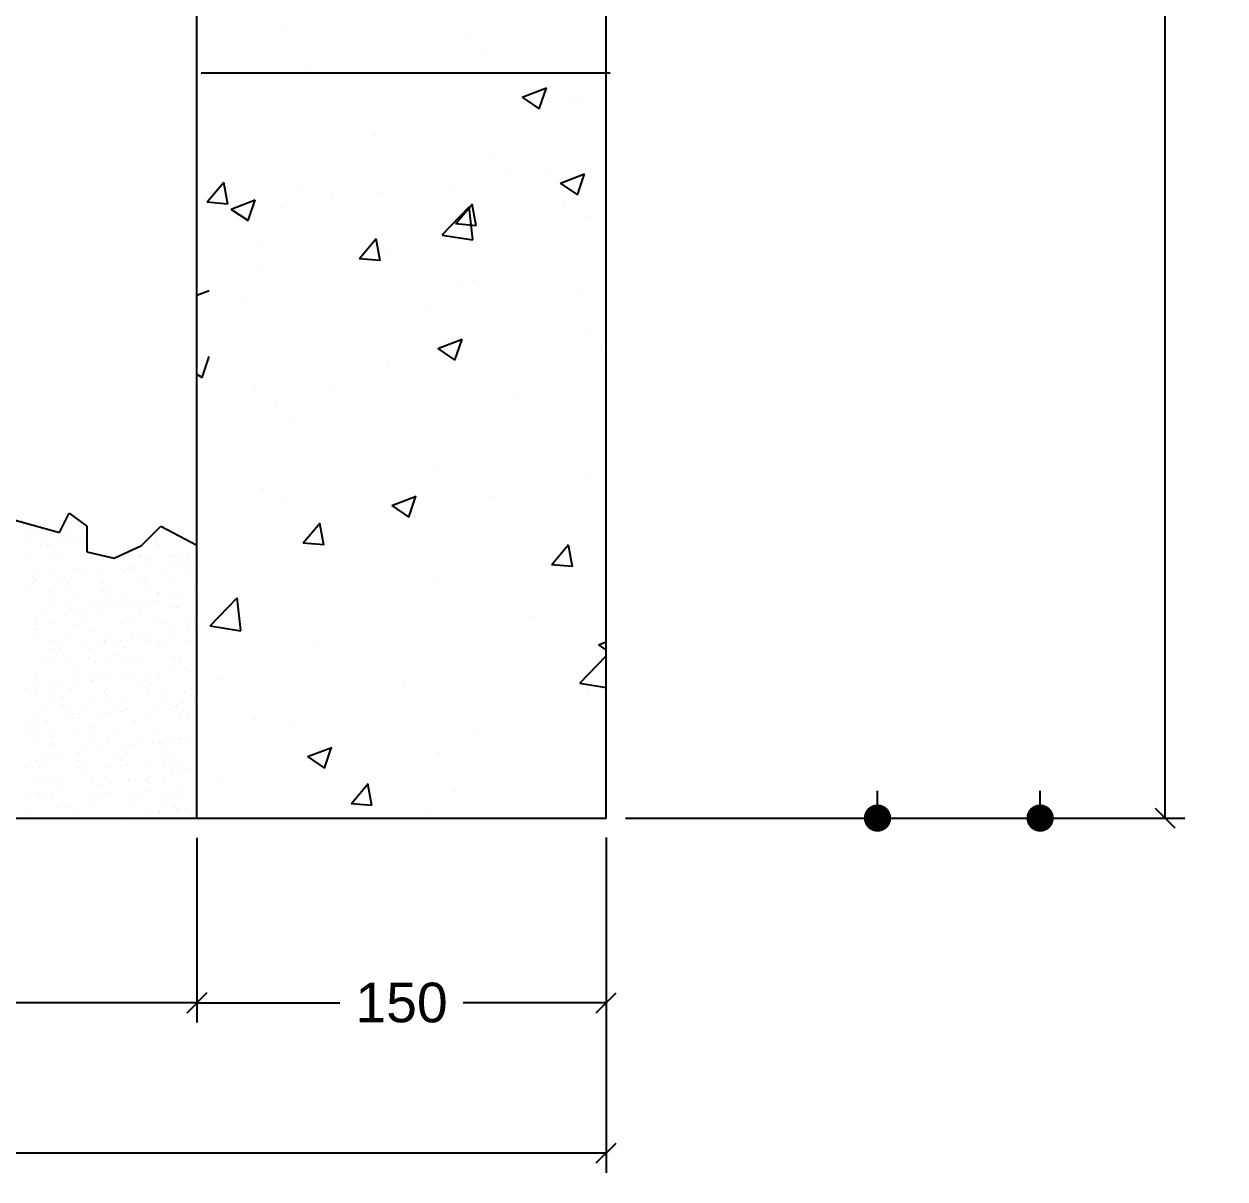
# Model space of a CAD drawing. Header units: millimetres. Extents: x 425 to 646, y 332 to 411.
# Drawn here: x 558.571 to 559.178, y 385.089 to 385.673 of the extents above; entities that cross this region are included whole.
import ezdxf

# ---------------------------------------------------------------- set-up
doc = ezdxf.new("R2010")
doc.units = ezdxf.units.MM
for name, color, linetype in [('Alvenaria', 7, 'Continuous'), ('Cotas', 1, 'Continuous'), ('DETALHES', 6, 'Continuous'), ('PAR', 4, 'Continuous')]:
    doc.layers.add(name, color=color, linetype=linetype)
doc.styles.add('ARIAL', font='arial.ttf')
doc.dimstyles.new('RICARDO-1-10', dxfattribs={"dimtxt": 0.02, "dimasz": 0.01, "dimexe": 0.01, "dimexo": 0.01, "dimgap": 0.01, "dimtad": 0, "dimtih": 1, "dimtoh": 1, "dimdec": 0, "dimlfac": 1000, "dimzin": 0, "dimdsep": 46, "dimtxsty": 'ARIAL', "dimblk": 'OBLIQUE', "dimcen": 0, "dimclrt": 4, "dimadec": 0, "dimazin": 0, "dimtfac": 1, "dimtdec": 0, "dimtofl": 0, "dimtmove": 0, "dimatfit": 3, "dimldrblk": 'CLOSEDBLANK', "dimfxl": 0, "dimtolj": 1, "dimtzin": 0, "dimarcsym": 0})

# ---------------------------------------------------------------- blocks, each defined once
blk = doc.blocks.new('DOT')
at = {"layer": 'PAR', "color": 0, "linetype": 'ByBlock'}
blk.add_line((-0.5, 0), (-1, 0), dxfattribs=at)
at = {"layer": 'PAR', "color": 0, "linetype": 'ByBlock', "const_width": 0.5}
blk.add_lwpolyline([(-0.25, 0, 1), (0.25, 0, 1)], format="xyb", close=True, dxfattribs=at)
blk = doc.blocks.new('_Oblique')
at = {"color": 0, "linetype": 'ByBlock', "lineweight": -2}
blk.add_line((-0.5, -0.5), (0.5, 0.5), dxfattribs=at)
blk = doc.blocks.new('*D205')
at = {"layer": 'Cotas', "color": 0, "lineweight": -2, "transparency": 16777216}
for p, q in [((557.76229, 385.26142), (557.76229, 385.09218)), ((558.865, 385.26166), (558.865, 385.09218)), ((557.76229, 385.10218), (558.27476, 385.10218)), ((558.865, 385.10218), (558.35253, 385.10218))]:
    blk.add_line(p, q, dxfattribs=at)
at = {"layer": 'DEFPOINTS', "color": 0, "transparency": 16777216}
for p in [(557.76229, 385.27142), (558.865, 385.27166), (558.865, 385.10218)]:
    blk.add_point(p, dxfattribs=at)
at = {"layer": 'Cotas', "color": 0, "lineweight": -2, "transparency": 16777216, "xscale": 0.01, "yscale": 0.01, "zscale": 0.01, "rotation": 180}
blk.add_blockref('_Oblique', (557.76229, 385.10218), dxfattribs=at)
at = {"layer": 'Cotas', "color": 0, "lineweight": -2, "transparency": 16777216, "xscale": 0.01, "yscale": 0.01, "zscale": 0.01}
blk.add_blockref('_Oblique', (558.865, 385.10218), dxfattribs=at)
at = {"layer": 'Cotas', "color": 4, "transparency": 16777216, "insert": (558.31365, 385.10218), "char_height": 0.02, "attachment_point": 5, "style": 'ARIAL'}
blk.add_mtext('\\A1;1100', dxfattribs=at)
blk = doc.blocks.new('_ClosedBlank')
at = {"color": 0, "linetype": 'ByBlock', "lineweight": -2}
for p, q in [((-1, 0.167), (0, 0)), ((-1, 0.167), (-1, -0.167)), ((0, 0), (-1, -0.167))]:
    blk.add_line(p, q, dxfattribs=at)
blk = doc.blocks.new('*D207')
at = {"layer": 'Cotas', "color": 0, "lineweight": -2, "transparency": 16777216}
for p, q in [((557.96905, 385.26142), (557.96905, 385.16809)), ((558.65824, 385.26142), (558.65824, 385.16809)), ((557.96905, 385.17809), (558.28157, 385.17809)), ((558.65824, 385.17809), (558.34572, 385.17809))]:
    blk.add_line(p, q, dxfattribs=at)
at = {"layer": 'DEFPOINTS', "color": 0, "transparency": 16777216}
for p in [(557.96905, 385.27142), (558.65824, 385.27142), (558.65824, 385.17809)]:
    blk.add_point(p, dxfattribs=at)
at = {"layer": 'Cotas', "color": 0, "lineweight": -2, "transparency": 16777216, "xscale": 0.01, "yscale": 0.01, "zscale": 0.01, "rotation": 180}
blk.add_blockref('_Oblique', (557.96905, 385.17809), dxfattribs=at)
at = {"layer": 'Cotas', "color": 0, "lineweight": -2, "transparency": 16777216, "xscale": 0.01, "yscale": 0.01, "zscale": 0.01}
blk.add_blockref('_Oblique', (558.65824, 385.17809), dxfattribs=at)
at = {"layer": 'Cotas', "color": 4, "transparency": 16777216, "insert": (558.31365, 385.17809), "char_height": 0.02, "attachment_point": 5, "style": 'ARIAL'}
blk.add_mtext('\\A1;800', dxfattribs=at)
blk = doc.blocks.new('*D208')
at = {"layer": 'Cotas', "color": 0, "lineweight": -2, "transparency": 16777216}
for p, q in [((558.65824, 385.26142), (558.65824, 385.16809)), ((558.865, 385.26142), (558.865, 385.16809)), ((558.65824, 385.17809), (558.7305, 385.17809)), ((558.865, 385.17809), (558.79274, 385.17809))]:
    blk.add_line(p, q, dxfattribs=at)
at = {"layer": 'DEFPOINTS', "color": 0, "transparency": 16777216}
for p in [(558.65824, 385.27142), (558.865, 385.27142), (558.865, 385.17809)]:
    blk.add_point(p, dxfattribs=at)
at = {"layer": 'Cotas', "color": 0, "lineweight": -2, "transparency": 16777216, "xscale": 0.01, "yscale": 0.01, "zscale": 0.01, "rotation": 180}
blk.add_blockref('_Oblique', (558.65824, 385.17809), dxfattribs=at)
at = {"layer": 'Cotas', "color": 0, "lineweight": -2, "transparency": 16777216, "xscale": 0.01, "yscale": 0.01, "zscale": 0.01}
blk.add_blockref('_Oblique', (558.865, 385.17809), dxfattribs=at)
at = {"layer": 'Cotas', "color": 4, "transparency": 16777216, "insert": (558.76162, 385.17809), "char_height": 0.02, "attachment_point": 5, "style": 'ARIAL'}
blk.add_mtext('\\A1;150', dxfattribs=at)
blk = doc.blocks.new('*D210')
at = {"layer": 'Cotas', "color": 0, "lineweight": -2, "transparency": 16777216}
for p, q in [((558.87479, 386.2718), (559.15733, 386.2718)), ((559.14733, 386.2718), (559.14733, 385.79182)), ((559.14733, 385.27142), (559.14733, 385.7514)), ((558.87479, 385.27142), (559.15733, 385.27142))]:
    blk.add_line(p, q, dxfattribs=at)
at = {"layer": 'DEFPOINTS', "color": 0, "transparency": 16777216}
for p in [(558.86479, 386.2718), (559.14733, 386.2718), (558.86479, 385.27142)]:
    blk.add_point(p, dxfattribs=at)
at = {"layer": 'Cotas', "color": 0, "lineweight": -2, "transparency": 16777216, "xscale": 0.01, "yscale": 0.01, "zscale": 0.01}
for p, rotation in [((559.14733, 386.2718), 90), ((559.14733, 385.27142), 270)]:
    blk.add_blockref('_Oblique', p, dxfattribs=dict(at, rotation=rotation))
at = {"layer": 'Cotas', "color": 4, "transparency": 16777216, "insert": (559.14733, 385.77161), "char_height": 0.02, "attachment_point": 5, "style": 'ARIAL'}
blk.add_mtext('\\A1;1000', dxfattribs=at)

msp = doc.modelspace()

# ---------------------------------------------------------------- linework, layer by layer
at = {"layer": 'Alvenaria'}
for p, q in [((558.865, 385.27142), (558.865, 386.2718)), ((558.65824, 385.27142), (558.65824, 386.04678)), ((558.70114, 385.67155), (558.70114, 385.67155)), ((558.79458, 385.6676), (558.79458, 385.6676)), ((558.80172, 385.65981), (558.80172, 385.65981)), ((558.66029, 385.648), (558.86705, 385.648)), ((558.7133, 385.6486), (558.7133, 385.6486)), ((558.82254, 385.63564), (558.83479, 385.64034)), ((558.83121, 385.62978), (558.83476, 385.64036)), ((558.8225, 385.63564), (558.83121, 385.62977)), ((558.84575, 385.63386), (558.84575, 385.63386)), ((558.85058, 385.63364), (558.85058, 385.63364)), ((558.77945, 385.62513), (558.77945, 385.62513)), ((558.73563, 385.61936), (558.73563, 385.61936)), ((558.74849, 385.61612), (558.74849, 385.61612)), ((558.71329, 385.61119), (558.71329, 385.61119)), ((558.72285, 385.60213), (558.72285, 385.60213)), ((558.80674, 385.60724), (558.80674, 385.60724)), ((558.79959, 385.60154), (558.79959, 385.60154)), ((558.81629, 385.59818), (558.81629, 385.59818)), ((558.83617, 385.59859), (558.83617, 385.59859)), ((558.84184, 385.59217), (558.8541, 385.59688)), ((558.85051, 385.58632), (558.85406, 385.59689)), ((558.66339, 385.58277), (558.67183, 385.59283)), ((558.67376, 385.58161), (558.67174, 385.59259)), ((558.71117, 385.59033), (558.71117, 385.59033)), ((558.76987, 385.58986), (558.76987, 385.58986)), ((558.78895, 385.59106), (558.78895, 385.59106)), ((558.8418, 385.59217), (558.85051, 385.5863)), ((558.67545, 385.57918), (558.68771, 385.58388)), ((558.68412, 385.57332), (558.68767, 385.5839)), ((558.72605, 385.58409), (558.72605, 385.58409)), ((558.7502, 385.58768), (558.7502, 385.58768)), ((558.66329, 385.58278), (558.67376, 385.58186)), ((558.67541, 385.57918), (558.68412, 385.57331)), ((558.70052, 385.57985), (558.70052, 385.57985)), ((558.78207, 385.56609), (558.7957, 385.5803)), ((558.78895, 385.57179), (558.79739, 385.58185)), ((558.79043, 385.57768), (558.79043, 385.57768)), ((558.79764, 385.56366), (558.79571, 385.58028)), ((558.79932, 385.57063), (558.7973, 385.5816)), ((558.84365, 385.58373), (558.84365, 385.58373)), ((558.78885, 385.57179), (558.79931, 385.57088)), ((558.85677, 385.57564), (558.85677, 385.57564)), ((558.78209, 385.566), (558.79766, 385.56359)), ((558.68835, 385.56016), (558.68835, 385.56016)), ((558.74037, 385.55425), (558.74881, 385.5643)), ((558.75074, 385.55308), (558.74872, 385.56406)), ((558.7997, 385.56482), (558.7997, 385.56482)), ((558.7334, 385.55609), (558.7334, 385.55609)), ((558.74027, 385.55425), (558.75074, 385.55333)), ((558.75468, 385.55812), (558.75468, 385.55812)), ((558.68958, 385.55032), (558.68958, 385.55032)), ((558.83127, 385.54942), (558.83127, 385.54942)), ((558.79746, 385.54326), (558.79746, 385.54326)), ((558.65824, 385.53566), (558.66442, 385.53804)), ((558.78256, 385.5408), (558.78256, 385.5408)), ((558.7894, 385.5398), (558.7894, 385.5398)), ((558.85239, 385.53634), (558.85239, 385.53634)), ((558.68128, 385.53381), (558.68128, 385.53381)), ((558.69414, 385.52959), (558.69414, 385.52959)), ((558.70904, 385.53206), (558.70904, 385.53206)), ((558.77473, 385.52986), (558.77473, 385.52986)), ((558.80857, 385.53058), (558.80857, 385.53058)), ((558.68876, 385.51268), (558.68876, 385.51268)), ((558.77994, 385.5087), (558.7922, 385.5134)), ((558.78861, 385.50284), (558.79216, 385.51342)), ((558.85729, 385.51642), (558.85729, 385.51642)), ((558.7799, 385.5087), (558.78861, 385.50283)), ((558.7822, 385.50873), (558.7822, 385.50873)), ((558.8642, 385.51033), (558.8642, 385.51033)), ((558.66083, 385.49402), (558.66438, 385.5046)), ((558.7552, 385.4989), (558.7552, 385.4989)), ((558.65824, 385.49575), (558.66083, 385.49401)), ((558.75365, 385.49577), (558.75365, 385.49577)), ((558.68731, 385.48882), (558.68731, 385.48882)), ((558.68735, 385.48704), (558.68735, 385.48704)), ((558.72567, 385.48917), (558.72567, 385.48917)), ((558.69802, 385.48257), (558.69802, 385.48257)), ((558.79533, 385.48499), (558.79533, 385.48499)), ((558.81911, 385.48522), (558.81911, 385.48522)), ((558.70691, 385.47378), (558.70691, 385.47378)), ((558.78043, 385.44907), (558.78043, 385.44907)), ((558.85626, 385.44508), (558.85626, 385.44508)), ((558.69201, 385.43786), (558.69201, 385.43786)), ((558.75666, 385.4294), (558.76891, 385.4341)), ((558.76533, 385.42354), (558.76887, 385.43412)), ((558.80634, 385.43385), (558.80634, 385.43385)), ((558.70299, 385.43094), (558.70299, 385.43094)), ((558.75417, 385.42756), (558.75417, 385.42756)), ((558.75662, 385.4294), (558.76532, 385.42353)), ((558.76252, 385.42808), (558.76252, 385.42808)), ((558.79644, 385.42699), (558.79644, 385.42699)), ((558.56519, 385.42222), (558.58878, 385.41571)), ((558.58878, 385.41571), (558.59366, 385.42547)), ((558.59366, 385.42547), (558.60261, 385.41896)), ((558.71197, 385.41053), (558.72041, 385.42059)), ((558.72234, 385.40937), (558.72031, 385.42035)), ((558.57428, 385.41659), (558.57428, 385.41659)), ((558.57568, 385.41787), (558.57568, 385.41787)), ((558.59232, 385.41682), (558.59232, 385.41682)), ((558.60261, 385.41896), (558.60261, 385.40595)), ((558.63027, 385.40921), (558.64003, 385.41896)), ((558.63834, 385.41701), (558.63834, 385.41701)), ((558.64003, 385.41896), (558.65824, 385.40926)), ((558.57326, 385.41266), (558.57326, 385.41266)), ((558.5791, 385.40921), (558.5791, 385.40921)), ((558.58254, 385.41158), (558.58254, 385.41158)), ((558.58269, 385.40968), (558.58269, 385.40968)), ((558.58302, 385.40969), (558.58302, 385.40969)), ((558.58381, 385.41042), (558.58381, 385.41042)), ((558.58829, 385.41042), (558.58829, 385.41042)), ((558.59472, 385.4127), (558.59472, 385.4127)), ((558.59765, 385.41165), (558.59765, 385.41165)), ((558.60124, 385.41212), (558.60124, 385.41212)), ((558.60164, 385.41036), (558.60164, 385.41036)), ((558.61644, 385.4027), (558.63027, 385.40921)), ((558.63731, 385.4105), (558.63731, 385.4105)), ((558.63764, 385.41278), (558.63764, 385.41278)), ((558.6381, 385.41074), (558.6381, 385.41074)), ((558.63937, 385.40957), (558.63937, 385.40957)), ((558.71187, 385.41054), (558.72233, 385.40962)), ((558.83753, 385.39955), (558.84597, 385.40961)), ((558.8479, 385.39839), (558.84587, 385.40936)), ((558.57471, 385.40331), (558.57471, 385.40331)), ((558.58692, 385.40396), (558.58692, 385.40396)), ((558.58981, 385.40492), (558.58981, 385.40492)), ((558.58982, 385.40211), (558.58982, 385.40211)), ((558.59275, 385.40354), (558.59275, 385.40354)), ((558.60261, 385.40595), (558.61644, 385.4027)), ((558.60838, 385.404), (558.60838, 385.404)), ((558.61038, 385.40345), (558.61038, 385.40345)), ((558.61128, 385.40215), (558.61128, 385.40215)), ((558.61866, 385.40352), (558.61866, 385.40352)), ((558.629, 385.40412), (558.629, 385.40412)), ((558.62984, 385.40404), (558.62984, 385.40404)), ((558.63275, 385.40219), (558.63275, 385.40219)), ((558.64537, 385.40408), (558.64537, 385.40408)), ((558.64704, 385.40435), (558.64704, 385.40435)), ((558.6513, 385.40408), (558.6513, 385.40408)), ((558.65421, 385.40223), (558.65421, 385.40223)), ((558.58346, 385.39641), (558.58346, 385.39641)), ((558.59667, 385.39864), (558.59667, 385.39864)), ((558.59794, 385.39747), (558.59794, 385.39747)), ((558.60207, 385.39708), (558.60207, 385.39708)), ((558.6132, 385.39585), (558.6132, 385.39585)), ((558.62011, 385.39731), (558.62011, 385.39731)), ((558.62256, 385.39709), (558.62256, 385.39709)), ((558.62465, 385.39803), (558.62465, 385.39803)), ((558.62615, 385.39756), (558.62615, 385.39756)), ((558.63175, 385.3983), (558.63175, 385.3983)), ((558.63774, 385.39722), (558.63774, 385.39722)), ((558.64111, 385.39953), (558.64111, 385.39953)), ((558.6447, 385.4), (558.6447, 385.4)), ((558.6503, 385.40074), (558.6503, 385.40074)), ((558.65223, 385.39779), (558.65223, 385.39779)), ((558.6535, 385.39663), (558.6535, 385.39663)), ((558.65636, 385.39789), (558.65636, 385.39789)), ((558.83743, 385.39955), (558.84789, 385.39864)), ((558.57515, 385.39003), (558.57515, 385.39003)), ((558.57595, 385.39259), (558.57595, 385.39259)), ((558.5761, 385.39097), (558.5761, 385.39097)), ((558.57722, 385.39143), (558.57722, 385.39143)), ((558.57882, 385.39541), (558.57882, 385.39541)), ((558.58546, 385.3922), (558.58546, 385.3922)), ((558.58904, 385.39267), (558.58904, 385.39267)), ((558.59319, 385.39026), (558.59319, 385.39026)), ((558.59465, 385.39341), (558.59465, 385.39341)), ((558.60028, 385.39545), (558.60028, 385.39545)), ((558.60393, 385.39198), (558.60393, 385.39198)), ((558.60401, 385.39464), (558.60401, 385.39464)), ((558.6076, 385.39512), (558.6076, 385.39512)), ((558.61082, 385.39017), (558.61082, 385.39017)), ((558.62175, 385.39548), (558.62175, 385.39548)), ((558.62943, 385.39085), (558.62943, 385.39085)), ((558.63151, 385.39174), (558.63151, 385.39174)), ((558.63278, 385.39058), (558.63278, 385.39058)), ((558.64321, 385.39552), (558.64321, 385.39552)), ((558.64747, 385.39108), (558.64747, 385.39108)), ((558.7783, 385.39079), (558.7783, 385.39079)), ((558.57102, 385.38667), (558.57102, 385.38667)), ((558.57393, 385.38481), (558.57393, 385.38481)), ((558.58322, 385.38593), (558.58322, 385.38593)), ((558.59248, 385.3867), (558.59248, 385.3867)), ((558.59539, 385.38485), (558.59539, 385.38485)), ((558.60251, 385.3838), (558.60251, 385.3838)), ((558.61079, 385.38569), (558.61079, 385.38569)), ((558.61206, 385.38453), (558.61206, 385.38453)), ((558.61394, 385.38674), (558.61394, 385.38674)), ((558.61685, 385.38489), (558.61685, 385.38489)), ((558.62055, 385.38403), (558.62055, 385.38403)), ((558.63541, 385.38678), (558.63541, 385.38678)), ((558.63818, 385.38394), (558.63818, 385.38394)), ((558.63831, 385.38493), (558.63831, 385.38493)), ((558.63878, 385.38509), (558.63878, 385.38509)), ((558.65666, 385.38373), (558.65666, 385.38373)), ((558.65679, 385.38461), (558.65679, 385.38461)), ((558.65687, 385.38682), (558.65687, 385.38682)), ((558.58389, 385.38313), (558.58389, 385.38313)), ((558.58439, 385.37815), (558.58439, 385.37815)), ((558.59008, 385.37965), (558.59008, 385.37965)), ((558.59135, 385.37848), (558.59135, 385.37848)), ((558.60585, 385.37819), (558.60585, 385.37819)), ((558.61036, 385.37764), (558.61036, 385.37764)), ((558.61395, 385.37811), (558.61395, 385.37811)), ((558.61806, 385.37904), (558.61806, 385.37904)), ((558.61955, 385.37885), (558.61955, 385.37885)), ((558.62731, 385.37823), (558.62731, 385.37823)), ((558.62891, 385.38008), (558.62891, 385.38008)), ((558.62986, 385.37757), (558.62986, 385.37757)), ((558.6325, 385.38055), (558.6325, 385.38055)), ((558.63811, 385.38129), (558.63811, 385.38129)), ((558.64564, 385.3788), (558.64564, 385.3788)), ((558.64691, 385.37764), (558.64691, 385.37764)), ((558.64747, 385.38252), (558.64747, 385.38252)), ((558.6479, 385.3778), (558.6479, 385.3778)), ((558.64878, 385.37827), (558.64878, 385.37827)), ((558.65105, 385.38299), (558.65105, 385.38299)), ((558.66487, 385.36857), (558.6785, 385.38278)), ((558.68044, 385.36614), (558.67851, 385.38276)), ((558.68988, 385.37959), (558.68988, 385.37959)), ((558.57326, 385.37275), (558.57326, 385.37275)), ((558.57558, 385.37675), (558.57558, 385.37675)), ((558.57685, 385.37322), (558.57685, 385.37322)), ((558.58245, 385.37396), (558.58245, 385.37396)), ((558.59181, 385.37519), (558.59181, 385.37519)), ((558.59362, 385.37698), (558.59362, 385.37698)), ((558.5954, 385.37567), (558.5954, 385.37567)), ((558.59734, 385.37299), (558.59734, 385.37299)), ((558.601, 385.3764), (558.601, 385.3764)), ((558.61125, 385.3769), (558.61125, 385.3769)), ((558.62492, 385.37275), (558.62492, 385.37275)), ((558.62619, 385.37159), (558.62619, 385.37159)), ((558.6529, 385.37214), (558.6529, 385.37214)), ((558.82659, 385.37353), (558.82659, 385.37353)), ((558.57659, 385.36941), (558.57659, 385.36941)), ((558.57662, 385.36694), (558.57662, 385.36694)), ((558.57949, 385.36756), (558.57949, 385.36756)), ((558.58433, 385.36985), (558.58433, 385.36985)), ((558.59805, 385.36945), (558.59805, 385.36945)), ((558.60095, 385.36759), (558.60095, 385.36759)), ((558.60294, 385.37052), (558.60294, 385.37052)), ((558.6042, 385.3667), (558.6042, 385.3667)), ((558.60547, 385.36554), (558.60547, 385.36554)), ((558.61951, 385.36949), (558.61951, 385.36949)), ((558.62098, 385.37075), (558.62098, 385.37075)), ((558.62242, 385.36763), (558.62242, 385.36763)), ((558.63219, 385.36609), (558.63219, 385.36609)), ((558.63861, 385.37066), (558.63861, 385.37066)), ((558.64097, 385.36952), (558.64097, 385.36952)), ((558.64388, 385.36767), (558.64388, 385.36767)), ((558.65382, 385.36551), (558.65382, 385.36551)), ((558.65722, 385.37133), (558.65722, 385.37133)), ((558.65741, 385.36599), (558.65741, 385.36599)), ((558.66489, 385.36849), (558.68046, 385.36607)), ((558.57601, 385.36347), (558.57601, 385.36347)), ((558.58348, 385.36065), (558.58348, 385.36065)), ((558.58475, 385.35949), (558.58475, 385.35949)), ((558.58995, 385.36089), (558.58995, 385.36089)), ((558.59405, 385.3637), (558.59405, 385.3637)), ((558.60736, 385.3594), (558.60736, 385.3594)), ((558.61142, 385.36093), (558.61142, 385.36093)), ((558.61147, 385.36004), (558.61147, 385.36004)), ((558.61168, 385.36362), (558.61168, 385.36362)), ((558.61672, 385.36063), (558.61672, 385.36063)), ((558.6203, 385.3611), (558.6203, 385.3611)), ((558.62591, 385.36184), (558.62591, 385.36184)), ((558.6303, 385.36429), (558.6303, 385.36429)), ((558.63288, 385.36097), (558.63288, 385.36097)), ((558.63527, 385.36307), (558.63527, 385.36307)), ((558.63886, 385.36354), (558.63886, 385.36354)), ((558.63905, 385.35981), (558.63905, 385.35981)), ((558.64446, 385.36428), (558.64446, 385.36428)), ((558.64834, 385.36452), (558.64834, 385.36452)), ((558.65434, 385.36101), (558.65434, 385.36101)), ((558.76029, 385.3648), (558.76029, 385.3648)), ((558.86115, 385.35892), (558.865, 385.3604)), ((558.57961, 385.35574), (558.57961, 385.35574)), ((558.5832, 385.35622), (558.5832, 385.35622)), ((558.58476, 385.35657), (558.58476, 385.35657)), ((558.58881, 385.35695), (558.58881, 385.35695)), ((558.59075, 385.35399), (558.59075, 385.35399)), ((558.59817, 385.35819), (558.59817, 385.35819)), ((558.60175, 385.35866), (558.60175, 385.35866)), ((558.60337, 385.35724), (558.60337, 385.35724)), ((558.61833, 385.35376), (558.61833, 385.35376)), ((558.62141, 385.35747), (558.62141, 385.35747)), ((558.63904, 385.35738), (558.63904, 385.35738)), ((558.64032, 385.35864), (558.64032, 385.35864)), ((558.65766, 385.35805), (558.65766, 385.35805)), ((558.71647, 385.35903), (558.71647, 385.35903)), ((558.85169, 385.33959), (558.865, 385.35346)), ((558.86111, 385.35892), (558.865, 385.3563)), ((558.57645, 385.35019), (558.57645, 385.35019)), ((558.58215, 385.35215), (558.58215, 385.35215)), ((558.58506, 385.3503), (558.58506, 385.3503)), ((558.59449, 385.35042), (558.59449, 385.35042)), ((558.59761, 385.34771), (558.59761, 385.34771)), ((558.60361, 385.35219), (558.60361, 385.35219)), ((558.60652, 385.35034), (558.60652, 385.35034)), ((558.61212, 385.35034), (558.61212, 385.35034)), ((558.6196, 385.35259), (558.6196, 385.35259)), ((558.62508, 385.35223), (558.62508, 385.35223)), ((558.62798, 385.35038), (558.62798, 385.35038)), ((558.63073, 385.35101), (558.63073, 385.35101)), ((558.64631, 385.35315), (558.64631, 385.35315)), ((558.64654, 385.35227), (558.64654, 385.35227)), ((558.64877, 385.35124), (558.64877, 385.35124)), ((558.64944, 385.35041), (558.64944, 385.35041)), ((558.65081, 385.34727), (558.65081, 385.34727)), ((558.57406, 385.34359), (558.57406, 385.34359)), ((558.57689, 385.34166), (558.57689, 385.34166)), ((558.58519, 385.34329), (558.58519, 385.34329)), ((558.59552, 385.34363), (558.59552, 385.34363)), ((558.59888, 385.34654), (558.59888, 385.34654)), ((558.60381, 385.34396), (558.60381, 385.34396)), ((558.60452, 385.34118), (558.60452, 385.34118)), ((558.60488, 385.34105), (558.60488, 385.34105)), ((558.60811, 385.34165), (558.60811, 385.34165)), ((558.61371, 385.34239), (558.61371, 385.34239)), ((558.61698, 385.34367), (558.61698, 385.34367)), ((558.62185, 385.34419), (558.62185, 385.34419)), ((558.62307, 385.34362), (558.62307, 385.34362)), ((558.62559, 385.3471), (558.62559, 385.3471)), ((558.62666, 385.34409), (558.62666, 385.34409)), ((558.63226, 385.34483), (558.63226, 385.34483)), ((558.63845, 385.34371), (558.63845, 385.34371)), ((558.63948, 385.3441), (558.63948, 385.3441)), ((558.64162, 385.34606), (558.64162, 385.34606)), ((558.64521, 385.34654), (558.64521, 385.34654)), ((558.65317, 385.34686), (558.65317, 385.34686)), ((558.65444, 385.3457), (558.65444, 385.3457)), ((558.65809, 385.34478), (558.65809, 385.34478)), ((558.66891, 385.34148), (558.66891, 385.34148)), ((558.57101, 385.33677), (558.57101, 385.33677)), ((558.57661, 385.3375), (558.57661, 385.3375)), ((558.57688, 385.33691), (558.57688, 385.33691)), ((558.57816, 385.3405), (558.57816, 385.3405)), ((558.58416, 385.335), (558.58416, 385.335)), ((558.58597, 385.33874), (558.58597, 385.33874)), ((558.58956, 385.33921), (558.58956, 385.33921)), ((558.59492, 385.33714), (558.59492, 385.33714)), ((558.59516, 385.33995), (558.59516, 385.33995)), ((558.61255, 385.33706), (558.61255, 385.33706)), ((558.63117, 385.33773), (558.63117, 385.33773)), ((558.63245, 385.34081), (558.63245, 385.34081)), ((558.63372, 385.33965), (558.63372, 385.33965)), ((558.64921, 385.33796), (558.64921, 385.33796)), ((558.6521, 385.33501), (558.6521, 385.33501)), ((558.76235, 385.33754), (558.76235, 385.33754)), ((558.84903, 385.34063), (558.84903, 385.34063)), ((558.85171, 385.33951), (558.865, 385.33745)), ((558.58563, 385.33001), (558.58563, 385.33001)), ((558.58772, 385.33489), (558.58772, 385.33489)), ((558.59062, 385.33304), (558.59062, 385.33304)), ((558.60424, 385.33068), (558.60424, 385.33068)), ((558.60918, 385.33493), (558.60918, 385.33493)), ((558.61174, 385.33476), (558.61174, 385.33476)), ((558.61209, 385.33308), (558.61209, 385.33308)), ((558.61301, 385.3336), (558.61301, 385.3336)), ((558.62228, 385.33091), (558.62228, 385.33091)), ((558.63064, 385.33497), (558.63064, 385.33497)), ((558.63355, 385.33312), (558.63355, 385.33312)), ((558.63972, 385.33416), (558.63972, 385.33416)), ((558.63991, 385.33083), (558.63991, 385.33083)), ((558.64798, 385.32906), (558.64798, 385.32906)), ((558.65156, 385.32953), (558.65156, 385.32953)), ((558.65501, 385.33316), (558.65501, 385.33316)), ((558.65717, 385.33027), (558.65717, 385.33027)), ((558.77617, 385.33252), (558.77617, 385.33252)), ((558.8558, 385.33359), (558.8558, 385.33359)), ((558.57732, 385.32363), (558.57732, 385.32363)), ((558.57962, 385.32634), (558.57962, 385.32634)), ((558.59102, 385.32872), (558.59102, 385.32872)), ((558.59229, 385.32755), (558.59229, 385.32755)), ((558.59536, 385.32386), (558.59536, 385.32386)), ((558.60109, 385.32637), (558.60109, 385.32637)), ((558.60151, 385.32294), (558.60151, 385.32294)), ((558.61087, 385.32417), (558.61087, 385.32417)), ((558.61299, 385.32378), (558.61299, 385.32378)), ((558.61446, 385.32464), (558.61446, 385.32464)), ((558.619, 385.32811), (558.619, 385.32811)), ((558.62007, 385.32538), (558.62007, 385.32538)), ((558.62255, 385.32641), (558.62255, 385.32641)), ((558.62943, 385.32661), (558.62943, 385.32661)), ((558.6316, 385.32445), (558.6316, 385.32445)), ((558.63301, 385.32709), (558.63301, 385.32709)), ((558.63862, 385.32782), (558.63862, 385.32782)), ((558.64401, 385.32645), (558.64401, 385.32645)), ((558.64658, 385.32787), (558.64658, 385.32787)), ((558.64785, 385.32671), (558.64785, 385.32671)), ((558.64964, 385.32468), (558.64964, 385.32468)), ((558.74694, 385.32311), (558.74694, 385.32311)), ((558.57157, 385.3215), (558.57157, 385.3215)), ((558.57182, 385.31759), (558.57182, 385.31759)), ((558.57377, 385.31929), (558.57377, 385.31929)), ((558.57736, 385.31976), (558.57736, 385.31976)), ((558.58296, 385.3205), (558.58296, 385.3205)), ((558.59232, 385.32173), (558.59232, 385.32173)), ((558.59328, 385.31763), (558.59328, 385.31763)), ((558.59591, 385.3222), (558.59591, 385.3222)), ((558.59828, 385.32206), (558.59828, 385.32206)), ((558.60468, 385.3174), (558.60468, 385.3174)), ((558.61475, 385.31767), (558.61475, 385.31767)), ((558.62272, 385.31763), (558.62272, 385.31763)), ((558.62586, 385.32182), (558.62586, 385.32182)), ((558.62713, 385.32066), (558.62713, 385.32066)), ((558.63621, 385.31771), (558.63621, 385.31771)), ((558.64035, 385.31755), (558.64035, 385.31755)), ((558.65385, 385.32121), (558.65385, 385.32121)), ((558.65767, 385.31775), (558.65767, 385.31775)), ((558.68775, 385.32131), (558.68775, 385.32131)), ((558.70582, 385.31797), (558.70582, 385.31797)), ((558.57473, 385.31574), (558.57473, 385.31574)), ((558.57757, 385.31601), (558.57757, 385.31601)), ((558.58606, 385.31673), (558.58606, 385.31673)), ((558.59619, 385.31578), (558.59619, 385.31578)), ((558.60514, 385.31577), (558.60514, 385.31577)), ((558.60641, 385.31461), (558.60641, 385.31461)), ((558.61765, 385.31582), (558.61765, 385.31582)), ((558.63204, 385.31117), (558.63204, 385.31117)), ((558.63313, 385.31516), (558.63313, 385.31516)), ((558.63911, 385.31586), (558.63911, 385.31586)), ((558.64497, 385.31082), (558.64497, 385.31082)), ((558.65008, 385.3114), (558.65008, 385.3114)), ((558.65433, 385.31205), (558.65433, 385.31205)), ((558.65792, 385.31252), (558.65792, 385.31252)), ((558.79926, 385.31402), (558.79926, 385.31402)), ((558.57775, 385.31035), (558.57775, 385.31035)), ((558.58443, 385.30972), (558.58443, 385.30972)), ((558.58519, 385.30908), (558.58519, 385.30908)), ((558.5857, 385.30856), (558.5857, 385.30856)), ((558.59579, 385.31058), (558.59579, 385.31058)), ((558.59868, 385.30472), (558.59868, 385.30472)), ((558.60227, 385.30519), (558.60227, 385.30519)), ((558.60665, 385.30912), (558.60665, 385.30912)), ((558.60787, 385.30593), (558.60787, 385.30593)), ((558.61241, 385.30911), (558.61241, 385.30911)), ((558.61342, 385.3105), (558.61342, 385.3105)), ((558.61723, 385.30716), (558.61723, 385.30716)), ((558.62082, 385.30764), (558.62082, 385.30764)), ((558.62642, 385.30837), (558.62642, 385.30837)), ((558.62811, 385.30916), (558.62811, 385.30916)), ((558.63578, 385.30961), (558.63578, 385.30961)), ((558.63937, 385.31008), (558.63937, 385.31008)), ((558.63999, 385.30888), (558.63999, 385.30888)), ((558.64126, 385.30771), (558.64126, 385.30771)), ((558.64958, 385.30919), (558.64958, 385.30919)), ((558.71406, 385.30246), (558.72632, 385.30716)), ((558.72273, 385.2966), (558.72628, 385.30718)), ((558.57739, 385.30034), (558.57739, 385.30034)), ((558.58013, 385.30228), (558.58013, 385.30228)), ((558.58371, 385.30275), (558.58371, 385.30275)), ((558.5865, 385.30345), (558.5865, 385.30345)), ((558.58932, 385.30349), (558.58932, 385.30349)), ((558.59169, 385.30307), (558.59169, 385.30307)), ((558.59885, 385.30038), (558.59885, 385.30038)), ((558.60511, 385.30412), (558.60511, 385.30412)), ((558.61927, 385.30283), (558.61927, 385.30283)), ((558.62031, 385.30041), (558.62031, 385.30041)), ((558.62054, 385.30166), (558.62054, 385.30166)), ((558.62315, 385.30435), (558.62315, 385.30435)), ((558.64078, 385.30427), (558.64078, 385.30427)), ((558.64177, 385.30045), (558.64177, 385.30045)), ((558.64468, 385.2986), (558.64468, 385.2986)), ((558.64725, 385.30222), (558.64725, 385.30222)), ((558.71402, 385.30246), (558.72273, 385.29659)), ((558.78054, 385.30449), (558.78054, 385.30449)), ((558.57097, 385.29702), (558.57097, 385.29702)), ((558.57818, 385.29707), (558.57818, 385.29707)), ((558.58029, 385.29848), (558.58029, 385.29848)), ((558.59623, 385.2973), (558.59623, 385.2973)), ((558.59855, 385.29678), (558.59855, 385.29678)), ((558.59982, 385.29562), (558.59982, 385.29562)), ((558.60176, 385.29852), (558.60176, 385.29852)), ((558.61386, 385.29722), (558.61386, 385.29722)), ((558.62322, 385.29856), (558.62322, 385.29856)), ((558.62654, 385.29617), (558.62654, 385.29617)), ((558.63247, 385.29789), (558.63247, 385.29789)), ((558.64213, 385.2926), (558.64213, 385.2926)), ((558.64572, 385.29307), (558.64572, 385.29307)), ((558.65051, 385.29812), (558.65051, 385.29812)), ((558.65133, 385.29381), (558.65133, 385.29381)), ((558.65411, 385.29593), (558.65411, 385.29593)), ((558.65538, 385.29477), (558.65538, 385.29477)), ((558.71424, 385.29576), (558.71424, 385.29576)), ((558.57783, 385.29073), (558.57783, 385.29073)), ((558.5791, 385.28957), (558.5791, 385.28957)), ((558.58693, 385.29017), (558.58693, 385.29017)), ((558.59076, 385.29182), (558.59076, 385.29182)), ((558.59567, 385.28648), (558.59567, 385.28648)), ((558.60503, 385.28771), (558.60503, 385.28771)), ((558.60554, 385.29084), (558.60554, 385.29084)), ((558.60582, 385.29012), (558.60582, 385.29012)), ((558.60862, 385.28819), (558.60862, 385.28819)), ((558.61222, 385.29186), (558.61222, 385.29186)), ((558.61422, 385.28892), (558.61422, 385.28892)), ((558.62358, 385.29107), (558.62358, 385.29107)), ((558.62358, 385.29016), (558.62358, 385.29016)), ((558.62717, 385.29063), (558.62717, 385.29063)), ((558.63277, 385.29137), (558.63277, 385.29137)), ((558.6334, 385.28988), (558.6334, 385.28988)), ((558.63368, 385.2919), (558.63368, 385.2919)), ((558.63467, 385.28872), (558.63467, 385.28872)), ((558.64121, 385.29099), (558.64121, 385.29099)), ((558.65514, 385.29194), (558.65514, 385.29194)), ((558.67042, 385.28999), (558.67042, 385.28999)), ((558.73626, 385.27886), (558.7447, 385.28892)), ((558.74662, 385.2777), (558.7446, 385.28867)), ((558.86497, 385.28737), (558.86497, 385.28737)), ((558.57152, 385.2833), (558.57152, 385.2833)), ((558.57712, 385.28404), (558.57712, 385.28404)), ((558.57862, 385.28379), (558.57862, 385.28379)), ((558.58295, 385.28308), (558.58295, 385.28308)), ((558.5851, 385.28407), (558.5851, 385.28407)), ((558.58586, 385.28123), (558.58586, 385.28123)), ((558.58648, 385.28527), (558.58648, 385.28527)), ((558.59007, 385.28574), (558.59007, 385.28574)), ((558.59666, 385.28402), (558.59666, 385.28402)), ((558.60442, 385.28312), (558.60442, 385.28312)), ((558.60732, 385.28127), (558.60732, 385.28127)), ((558.61268, 385.28384), (558.61268, 385.28384)), ((558.61395, 385.28267), (558.61395, 385.28267)), ((558.61429, 385.28394), (558.61429, 385.28394)), ((558.62588, 385.28316), (558.62588, 385.28316)), ((558.62878, 385.2813), (558.62878, 385.2813)), ((558.6329, 385.28461), (558.6329, 385.28461)), ((558.64066, 385.28323), (558.64066, 385.28323)), ((558.64734, 385.2832), (558.64734, 385.2832)), ((558.65025, 385.28134), (558.65025, 385.28134)), ((558.65094, 385.28484), (558.65094, 385.28484)), ((558.78889, 385.28468), (558.78889, 385.28468)), ((558.57486, 385.27452), (558.57486, 385.27452)), ((558.58736, 385.27689), (558.58736, 385.27689)), ((558.59196, 385.27779), (558.59196, 385.27779)), ((558.59323, 385.27662), (558.59323, 385.27662)), ((558.59632, 385.27456), (558.59632, 385.27456)), ((558.60598, 385.27756), (558.60598, 385.27756)), ((558.61778, 385.2746), (558.61778, 385.2746)), ((558.61994, 385.27718), (558.61994, 385.27718)), ((558.62402, 385.27779), (558.62402, 385.27779)), ((558.63913, 385.27436), (558.63913, 385.27436)), ((558.63925, 385.27464), (558.63925, 385.27464)), ((558.64165, 385.27771), (558.64165, 385.27771)), ((558.64752, 385.27694), (558.64752, 385.27694)), ((558.64849, 385.27559), (558.64849, 385.27559)), ((558.64879, 385.27578), (558.64879, 385.27578)), ((558.65208, 385.27606), (558.65208, 385.27606)), ((558.65768, 385.2768), (558.65768, 385.2768)), ((558.73616, 385.27886), (558.74662, 385.27795)), ((557.96905, 385.27142), (558.65824, 385.27142)), ((558.57124, 385.27174), (558.57124, 385.27174)), ((558.62058, 385.27192), (558.62058, 385.27192)), ((558.62994, 385.27315), (558.62994, 385.27315)), ((558.63353, 385.27362), (558.63353, 385.27362)), ((558.65138, 385.27156), (558.65138, 385.27156)), ((558.65824, 385.27142), (558.865, 385.27142)), ((558.77404, 385.27424), (558.77404, 385.27424)), ((558.86479, 385.27142), (558.865, 385.27166))]:
    msp.add_line(p, q, dxfattribs=at)
at = {"layer": 'DETALHES', "color": 2}
for p, q in [((558.88567, 385.27142), (559.02274, 385.27142)), ((558.88567, 385.27142), (559.1049, 385.27142)), ((558.865, 385.25075), (558.865, 385.1501))]:
    msp.add_line(p, q, dxfattribs=at)

# ---------------------------------------------------------------- block references
at = {"layer": 'DETALHES', "color": 2, "xscale": 0.01378377186847501, "yscale": 0.01378377186847501, "zscale": 0.0137837719198, "rotation": 270}
for p in [(559.00207, 385.27142), (559.08423, 385.27142)]:
    msp.add_blockref('DOT', p, dxfattribs=at)

# ---------------------------------------------------------------- dimensions: what is measured, and where the dimension line sits
at = {"layer": 'Cotas'}
dim = msp.add_linear_dim(base=(559.14733, 386.2718), p1=(558.86479, 385.27142), p2=(558.86479, 386.2718), angle=90, dimstyle='RICARDO-1-10', dxfattribs=at)
dim.commit()
dim.dimension.update_dxf_attribs({"geometry": '*D210', "text_midpoint": (559.14733, 385.77161)})
dim = msp.add_linear_dim(base=(558.865, 385.10218), p1=(557.76229, 385.27142), p2=(558.865, 385.27166), text='1100', dimstyle='RICARDO-1-10', dxfattribs=at)
dim.commit()
dim.dimension.update_dxf_attribs({"geometry": '*D205', "text_midpoint": (558.31365, 385.10218)})
for base, p1, p2, text, picture, middle in [((558.65824, 385.17809), (557.96905, 385.27142), (558.65824, 385.27142), '800', '*D207', (558.31365, 385.17809)), ((558.865, 385.17809), (558.65824, 385.27142), (558.865, 385.27142), '150', '*D208', (558.76162, 385.17809))]:
    dim = msp.add_linear_dim(base=base, p1=p1, p2=p2, text=text, dimstyle='RICARDO-1-10', override={"dimtmove": 1}, dxfattribs=at)
    dim.commit()
    dim.dimension.update_dxf_attribs({"geometry": picture, "text_midpoint": middle})

doc.saveas('drawing.dxf')
